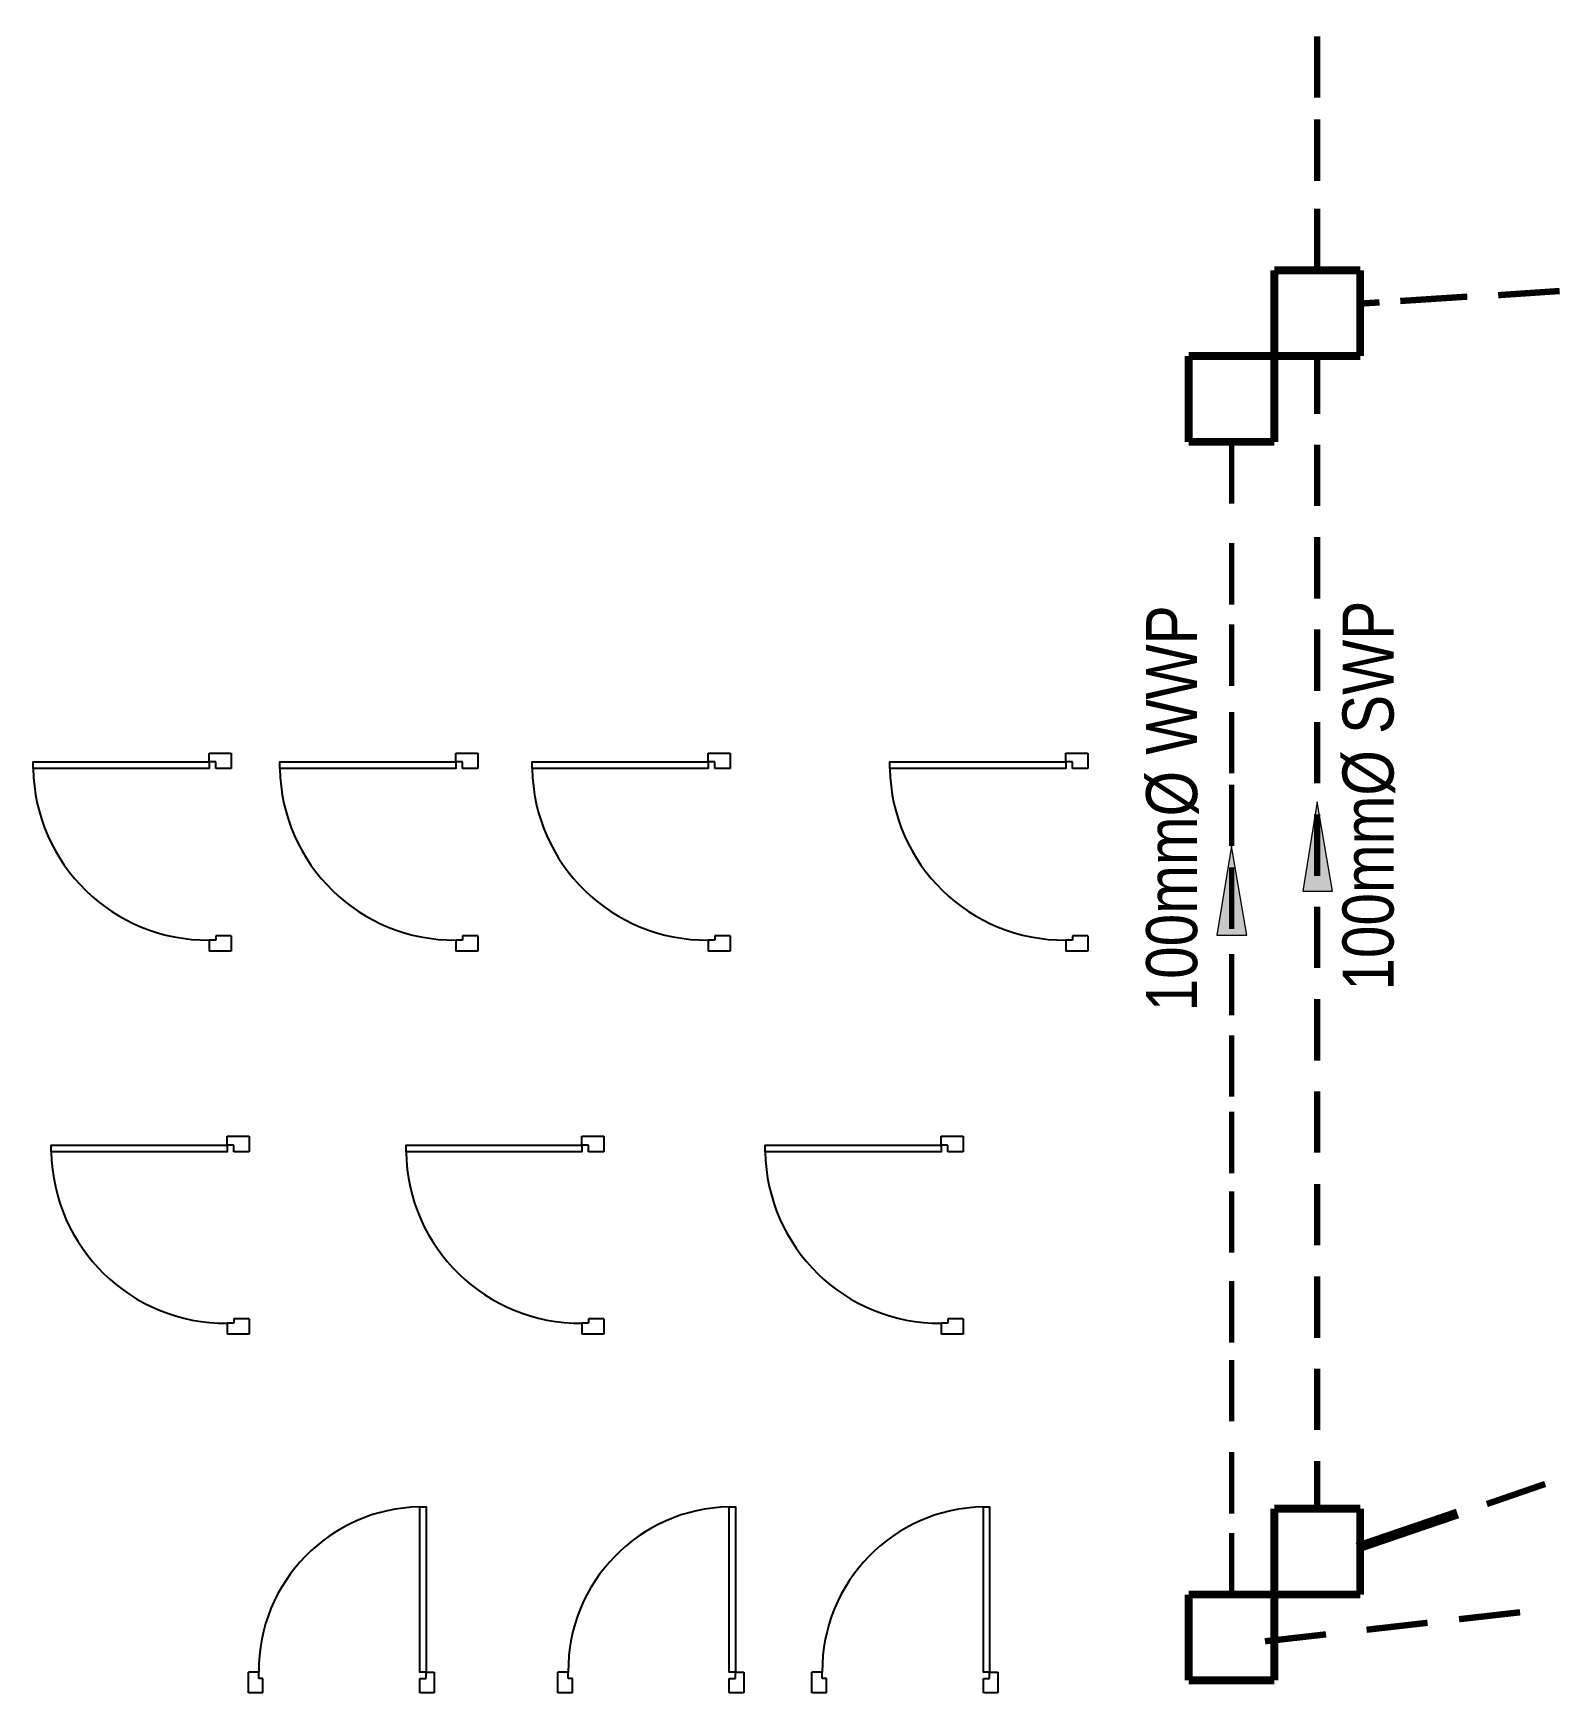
# Model space of a CAD drawing. Header units: millimetres. Extents: x -7698 to 47223, y 0 to 22596.
# Drawn here: x -7698 to -743, y 6875 to 14418 of the extents above; entities that cross this region are included whole.
import ezdxf

# ---------------------------------------------------------------- set-up
doc = ezdxf.new("R2010")
doc.units = ezdxf.units.MM
doc.layers.add('DOORS', color=50, linetype='Continuous')
doc.layers.add('SWP', color=10, linetype='Continuous', lineweight=20)
doc.layers.add('WWP', color=150, linetype='Continuous', lineweight=20)
doc.styles.get("Standard").update_dxf_attribs({"font": 'arial.ttf'})

msp = doc.modelspace()

# ---------------------------------------------------------------- hatches: boundary and pattern name
at = {"layer": 'SWP', "linetype": 'Continuous'}
msp.add_hatch(color=256, dxfattribs=at).paths.add_polyline_path([(-1926, 10518.9), (-1790.5, 10518.9), (-1859.6, 10923.8), (-1926, 10518.9)])
at = {"layer": 'WWP', "linetype": 'Continuous'}
msp.add_hatch(color=256, dxfattribs=at).paths.add_polyline_path([(-2315.8, 10318.6), (-2180.3, 10318.6), (-2249.4, 10723.5), (-2315.8, 10318.6)])

# ---------------------------------------------------------------- linework, layer by layer
at = {"layer": 'DOORS'}
for p, q in [((-6897.7, 11106.1), (-6897.7, 11146.1)), ((-6897.7, 11146.1), (-6797.7, 11146.1)), ((-6867.7, 11106.1), (-6897.7, 11106.1)), ((-6867.7, 11076.1), (-6867.7, 11106.1)), ((-6797.7, 11146.1), (-6797.7, 11076.1)), ((-5776.3, 11106.1), (-5776.3, 11146.1)), ((-5776.3, 11146.1), (-5676.3, 11146.1)), ((-5746.3, 11106.1), (-5776.3, 11106.1)), ((-5746.3, 11076.1), (-5746.3, 11106.1)), ((-5676.3, 11146.1), (-5676.3, 11076.1)), ((-4629.2, 11106.1), (-4629.2, 11146.1)), ((-4629.2, 11146.1), (-4529.2, 11146.1)), ((-4599.2, 11106.1), (-4629.2, 11106.1)), ((-4599.2, 11076.1), (-4599.2, 11106.1)), ((-4529.2, 11146.1), (-4529.2, 11076.1)), ((-3003, 11106.1), (-3003, 11146.1)), ((-3003, 11146.1), (-2903, 11146.1)), ((-2973, 11106.1), (-3003, 11106.1)), ((-2973, 11076.1), (-2973, 11106.1)), ((-2903, 11146.1), (-2903, 11076.1)), ((-6797.7, 11076.1), (-6867.7, 11076.1)), ((-5676.3, 11076.1), (-5746.3, 11076.1)), ((-4529.2, 11076.1), (-4599.2, 11076.1)), ((-2903, 11076.1), (-2973, 11076.1)), ((-6867.7, 10296.1), (-6897.7, 10296.1)), ((-6897.7, 10296.1), (-6897.7, 10246.1)), ((-6797.7, 10316.1), (-6867.7, 10316.1)), ((-6867.7, 10316.1), (-6867.7, 10296.1)), ((-6797.7, 10316.1), (-6797.7, 10246.1)), ((-5746.3, 10296.1), (-5776.3, 10296.1)), ((-5776.3, 10296.1), (-5776.3, 10246.1)), ((-5676.3, 10316.1), (-5746.3, 10316.1)), ((-5746.3, 10316.1), (-5746.3, 10296.1)), ((-5676.3, 10316.1), (-5676.3, 10246.1)), ((-4599.2, 10296.1), (-4629.2, 10296.1)), ((-4629.2, 10296.1), (-4629.2, 10246.1)), ((-4529.2, 10316.1), (-4599.2, 10316.1)), ((-4599.2, 10316.1), (-4599.2, 10296.1)), ((-4529.2, 10316.1), (-4529.2, 10246.1)), ((-2973, 10296.1), (-3003, 10296.1)), ((-3003, 10296.1), (-3003, 10246.1)), ((-2903, 10316.1), (-2973, 10316.1)), ((-2973, 10316.1), (-2973, 10296.1)), ((-2903, 10316.1), (-2903, 10246.1)), ((-6797.7, 10246.1), (-6897.7, 10246.1)), ((-5676.3, 10246.1), (-5776.3, 10246.1)), ((-4529.2, 10246.1), (-4629.2, 10246.1)), ((-2903, 10246.1), (-3003, 10246.1)), ((-6815.4, 9364.4), (-6815.4, 9404.4)), ((-6815.4, 9404.4), (-6715.4, 9404.4)), ((-6785.4, 9364.4), (-6815.4, 9364.4)), ((-6785.4, 9334.4), (-6785.4, 9364.4)), ((-6715.4, 9404.4), (-6715.4, 9334.4)), ((-5202.7, 9364.4), (-5202.7, 9404.4)), ((-5202.7, 9404.4), (-5102.7, 9404.4)), ((-5172.7, 9364.4), (-5202.7, 9364.4)), ((-5172.7, 9334.4), (-5172.7, 9364.4)), ((-5102.7, 9404.4), (-5102.7, 9334.4)), ((-3569.8, 9364.4), (-3569.8, 9404.4)), ((-3569.8, 9404.4), (-3469.8, 9404.4)), ((-3539.8, 9364.4), (-3569.8, 9364.4)), ((-3539.8, 9334.4), (-3539.8, 9364.4)), ((-3469.8, 9404.4), (-3469.8, 9334.4)), ((-6715.4, 9334.4), (-6785.4, 9334.4)), ((-5102.7, 9334.4), (-5172.7, 9334.4)), ((-3469.8, 9334.4), (-3539.8, 9334.4)), ((-6785.4, 8554.4), (-6815.4, 8554.4)), ((-6815.4, 8554.4), (-6815.4, 8504.4)), ((-6715.4, 8574.4), (-6785.4, 8574.4)), ((-6785.4, 8574.4), (-6785.4, 8554.4)), ((-6715.4, 8574.4), (-6715.4, 8504.4)), ((-5172.7, 8554.4), (-5202.7, 8554.4)), ((-5202.7, 8554.4), (-5202.7, 8504.4)), ((-5102.7, 8574.4), (-5172.7, 8574.4)), ((-5172.7, 8574.4), (-5172.7, 8554.4)), ((-5102.7, 8574.4), (-5102.7, 8504.4)), ((-3539.8, 8554.4), (-3569.8, 8554.4)), ((-3569.8, 8554.4), (-3569.8, 8504.4)), ((-3469.8, 8574.4), (-3539.8, 8574.4)), ((-3539.8, 8574.4), (-3539.8, 8554.4)), ((-3469.8, 8574.4), (-3469.8, 8504.4)), ((-6715.4, 8504.4), (-6815.4, 8504.4)), ((-5102.7, 8504.4), (-5202.7, 8504.4)), ((-3469.8, 8504.4), (-3569.8, 8504.4)), ((-6719.1, 6875), (-6719.1, 6968.9)), ((-6672.2, 6968.9), (-6719.1, 6968.9)), ((-6672.2, 6940.7), (-6672.2, 6968.9)), ((-6653.4, 6940.7), (-6672.2, 6940.7)), ((-6653.4, 6875), (-6653.4, 6940.7)), ((-5939.8, 6875), (-5939.8, 6940.7)), ((-5939.8, 6940.7), (-5911.7, 6940.7)), ((-5911.7, 6968.9), (-5874.1, 6968.9)), ((-5911.7, 6940.7), (-5911.7, 6968.9)), ((-5874.1, 6968.9), (-5874.1, 6875)), ((-5312.2, 6875), (-5312.2, 6968.9)), ((-5265.2, 6968.9), (-5312.2, 6968.9)), ((-5265.2, 6940.7), (-5265.2, 6968.9)), ((-5246.5, 6940.7), (-5265.2, 6940.7)), ((-5246.5, 6875), (-5246.5, 6940.7)), ((-4532.9, 6875), (-4532.9, 6940.7)), ((-4532.9, 6940.7), (-4504.7, 6940.7)), ((-4504.7, 6968.9), (-4467.2, 6968.9)), ((-4504.7, 6940.7), (-4504.7, 6968.9)), ((-4467.2, 6968.9), (-4467.2, 6875)), ((-4157.1, 6875), (-4157.1, 6968.9)), ((-4110.1, 6968.9), (-4157.1, 6968.9)), ((-4110.1, 6940.7), (-4110.1, 6968.9)), ((-4091.4, 6940.7), (-4110.1, 6940.7)), ((-4091.4, 6875), (-4091.4, 6940.7)), ((-3377.8, 6875), (-3377.8, 6940.7)), ((-3377.8, 6940.7), (-3349.6, 6940.7)), ((-3349.6, 6968.9), (-3312.1, 6968.9)), ((-3349.6, 6940.7), (-3349.6, 6968.9)), ((-3312.1, 6968.9), (-3312.1, 6875)), ((-6653.4, 6875), (-6719.1, 6875)), ((-5874.1, 6875), (-5939.8, 6875)), ((-5246.5, 6875), (-5312.2, 6875)), ((-4467.2, 6875), (-4532.9, 6875)), ((-4091.4, 6875), (-4157.1, 6875)), ((-3312.1, 6875), (-3377.8, 6875))]:
    msp.add_line(p, q, dxfattribs=at)
for points in [[(-6897.7, 11106.1), (-6897.7, 11076.1), (-7697.7, 11076.1), (-7697.7, 11106.1)], [(-5776.3, 11106.1), (-5776.3, 11076.1), (-6576.3, 11076.1), (-6576.3, 11106.1)], [(-4629.2, 11106.1), (-4629.2, 11076.1), (-5429.2, 11076.1), (-5429.2, 11106.1)], [(-3003, 11106.1), (-3003, 11076.1), (-3803, 11076.1), (-3803, 11106.1)], [(-6815.4, 9364.4), (-6815.4, 9334.4), (-7615.4, 9334.4), (-7615.4, 9364.4)], [(-5202.7, 9364.4), (-5202.7, 9334.4), (-6002.7, 9334.4), (-6002.7, 9364.4)], [(-3569.8, 9364.4), (-3569.8, 9334.4), (-4369.8, 9334.4), (-4369.8, 9364.4)], [(-5911.7, 6968.9), (-5939.8, 6968.9), (-5939.8, 7720), (-5911.7, 7720)], [(-4504.7, 6968.9), (-4532.9, 6968.9), (-4532.9, 7720), (-4504.7, 7720)], [(-3349.6, 6968.9), (-3377.8, 6968.9), (-3377.8, 7720), (-3349.6, 7720)]]:
    msp.add_lwpolyline(points, close=True, dxfattribs=at)
for centre, radius, start, end in [((-6904.4, 11089.5), 793.4, 180.96653, 270.48392), ((-5783, 11089.5), 793.4, 180.96653, 270.48392), ((-4635.9, 11089.5), 793.4, 180.96653, 270.48392), ((-3009.7, 11089.5), 793.4, 180.96653, 270.48392), ((-6822.1, 9347.8), 793.4, 180.96653, 270.48392), ((-5209.4, 9347.8), 793.4, 180.96653, 270.48392), ((-3576.5, 9347.8), 793.4, 180.96653, 270.48392), ((-5927.3, 6975.2), 744.9, 90.96653, 180.48392), ((-4520.3, 6975.2), 744.9, 90.96653, 180.48392), ((-3365.2, 6975.2), 744.9, 90.96653, 180.48392)]:
    msp.add_arc(centre, radius, start, end, dxfattribs=at)
at = {"layer": 'SWP'}
for points, const_width in [([(-1859.6, 14124.3), (-1859.6, 14403.7)], 28.8), ([(-1859.6, 13746.6), (-1859.6, 14026)], 28.8), ([(-1859.6, 13340.4), (-1859.6, 13619.8)], 28.8), ([(-1664.7, 13340.4), (-2054.5, 13340.4)], 36), ([(-2054.5, 13340.4), (-2054.5, 12950.5)], 36), ([(-1664.7, 12950.5), (-1664.7, 13340.4)], 36), ([(-1664.7, 13188.9), (-1576.8, 13194.6)], 28.8), ([(-1482.4, 13200.8), (-1177.6, 13220.7)], 28.8), ([(-1037.4, 13227.3), (-757.8, 13246.3)], 28.8), ([(-1859.6, 12687.8), (-1859.6, 12967.1)], 28.8), ([(-2054.5, 12950.5), (-2444.3, 12950.5)], 36), ([(-2444.3, 12950.5), (-2444.3, 12560.7)], 36), ([(-2054.5, 12560.7), (-2054.5, 12950.5)], 36), ([(-2054.5, 12950.5), (-1664.7, 12950.5)], 36), ([(-2444.3, 12560.7), (-2054.5, 12560.7)], 36), ([(-1859.6, 12268.6), (-1859.6, 12548)], 28.8), ([(-1859.6, 11848.1), (-1859.6, 12127.5)], 28.8), ([(-1859.6, 11429), (-1859.6, 11708.4)], 28.8), ([(-1859.6, 11008.5), (-1859.6, 11287.9)], 28.8), ([(-1859.6, 10588), (-1859.6, 10867.4)], 28.8), ([(-1859.6, 10168.9), (-1859.6, 10448.3)], 28.8), ([(-1859.6, 9748.4), (-1859.6, 10027.8)], 28.8), ([(-1859.6, 9329.3), (-1859.6, 9608.7)], 28.8), ([(-1859.6, 8908.8), (-1859.6, 9188.2)], 28.8), ([(-1859.6, 8488.2), (-1859.6, 8767.7)], 28.8), ([(-1859.6, 8069.2), (-1859.6, 8348.6)], 28.8), ([(-1859.6, 7720.6), (-1859.6, 7928.1)], 28.8), ([(-1088.7, 7732.9), (-823.7, 7824.2)], 28.8), ([(-1664.7, 7711.7), (-2054.5, 7711.7)], 36), ([(-2054.5, 7711.7), (-2054.5, 7321.8)], 36), ([(-1677.5, 7534.7), (-1222.3, 7690)], 45.4), ([(-1664.7, 7321.8), (-1664.7, 7711.7)], 36), ([(-2054.5, 7321.8), (-2444.3, 7321.8)], 36), ([(-2444.3, 7321.8), (-2444.3, 6932)], 36), ([(-2054.5, 6932), (-2054.5, 7321.8)], 36), ([(-2054.5, 7321.8), (-1664.7, 7321.8)], 36), ([(-2444.3, 6932), (-2054.5, 6932)], 36)]:
    msp.add_lwpolyline(points, dxfattribs=dict(at, const_width=const_width))
for points in [[(-1859.6, 10923.8), (-1926, 10518.9)], [(-1790.5, 10518.9), (-1859.6, 10923.8)], [(-1926, 10518.9), (-1790.5, 10518.9)]]:
    msp.add_lwpolyline(points, dxfattribs=at)
at = {"layer": 'WWP'}
for points, const_width in [([(-2249.4, 12559.1), (-2249.4, 12279.6)], 23.7), ([(-2249.4, 12100.3), (-2249.4, 11820.8)], 23.7), ([(-2249.4, 11730.6), (-2249.4, 11451.1)], 23.7), ([(-2249.4, 11333.2), (-2249.4, 11053.7)], 23.7), ([(-2249.4, 11003), (-2249.4, 10723.5)], 23.7), ([(-2249.4, 10626.3), (-2249.4, 10346.9)], 23.7), ([(-2249.4, 10233.6), (-2249.4, 9954.1)], 23.7), ([(-2249.4, 9863.8), (-2249.4, 9584.4)], 23.7), ([(-2249.4, 9516.2), (-2249.4, 9236.8)], 23.7), ([(-2249.4, 9154.7), (-2249.4, 8875.3)], 23.7), ([(-2249.4, 8746.2), (-2249.4, 8466.7)], 23.7), ([(-2249.4, 8388.2), (-2249.4, 8108.7)], 23.7), ([(-2249.4, 7969.4), (-2249.4, 7689.9)], 23.7), ([(-2249.4, 7601.3), (-2249.4, 7321.8)], 23.7), ([(-1215.2, 7209.5), (-937.6, 7241)], 28.8), ([(-1635.9, 7161.6), (-1358.4, 7193.2)], 28.8), ([(-2097.6, 7109.1), (-1820, 7140.7)], 28.8)]:
    msp.add_lwpolyline(points, dxfattribs=dict(at, const_width=const_width))
for points in [[(-2249.4, 10723.5), (-2315.8, 10318.6)], [(-2180.3, 10318.6), (-2249.4, 10723.5)], [(-2315.8, 10318.6), (-2180.3, 10318.6)]]:
    msp.add_lwpolyline(points, dxfattribs=at)

# ---------------------------------------------------------------- texts
at = {"layer": 'SWP', "insert": (-1745, 10066.6), "char_height": 232, "attachment_point": 1, "rotation": 90}
msp.add_mtext('{\\fArial Narrow|b0|i0|c0|p18;100mmØ SWP}', dxfattribs=at)
at = {"layer": 'WWP', "insert": (-2637.9, 9972.1), "char_height": 232, "attachment_point": 1, "rotation": 90}
msp.add_mtext('{\\fArial Narrow|b0|i0|c0|p18;100mmØ WWP}', dxfattribs=at)

doc.saveas('drawing.dxf')
